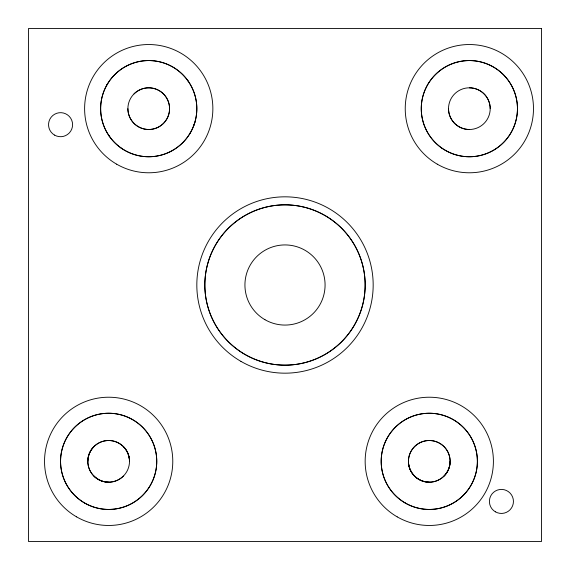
<?xml version="1.0" encoding="UTF-8"?>
<svg xmlns="http://www.w3.org/2000/svg" width="570" height="570" viewBox="0 0 570 570"><rect width="100%" height="100%" fill="white"/><g stroke="black" fill="none" stroke-linecap="round" stroke-linejoin="round"><path stroke-width="0.85" d="M134 93.922A20.841 20.841 0 0 1 166.782 98.24A20.841 20.841 0 0 1 154.128 128.784A20.841 20.841 0 0 1 127.894 108.656M469.359 129.497A20.841 20.841 0 0 1 448.519 108.656M469.359 87.816A20.841 20.841 0 0 1 490.2 108.656A20.841 20.841 0 0 1 458.935 126.704A20.841 20.841 0 0 1 458.935 90.609A20.841 20.841 0 0 1 490.2 108.656M444.016 476.078A20.841 20.841 0 0 0 444.016 446.609A20.841 20.841 0 0 0 414.547 446.609A20.841 20.841 0 0 0 414.547 476.078A20.841 20.841 0 0 0 429.281 482.184A20.841 20.841 0 0 0 450.122 461.344M429.281 482.184A20.841 20.841 0 0 1 408.441 461.344M123.391 476.078A20.841 20.841 0 0 1 108.656 482.184A20.841 20.841 0 0 1 93.922 476.078M108.656 482.184A20.841 20.841 0 0 1 87.816 461.344A20.841 20.841 0 0 1 93.922 446.609A20.841 20.841 0 0 1 123.391 446.609A20.841 20.841 0 0 1 129.497 461.344A20.841 20.841 0 0 1 98.24 479.391A20.841 20.841 0 0 1 98.24 443.296A20.841 20.841 0 0 1 129.497 461.344A20.841 20.841 0 0 0 123.391 446.609M87.816 461.344A20.841 20.841 0 0 1 93.922 446.609M194.883 122.208A48.094 48.094 0 0 1 193.793 125.464M190.53 132.454A48.094 48.094 0 0 1 189.653 133.929M109.725 136.786A48.094 48.094 0 0 1 108.749 135.375M106.939 84.859A48.094 48.094 0 0 1 107.816 83.384M187.238 79.836A48.094 48.094 0 0 1 188.243 81.225M541.5 28.5L28.5 28.5L28.5 541.5L541.5 541.5L541.5 28.5M121.04 147.979A48.094 48.094 0 0 0 196.636 112.981A48.094 48.094 0 0 0 128.528 65.016A48.094 48.094 0 0 0 121.04 147.979M138.311 126.704A20.841 20.841 0 0 0 169.575 108.656A20.841 20.841 0 0 0 138.311 90.609A20.841 20.841 0 0 0 138.311 126.704M116.672 164.189A64.125 64.125 0 0 0 212.859 108.656A64.125 64.125 0 0 0 116.672 53.124A64.125 64.125 0 0 0 116.672 164.189M124.688 150.309A48.094 48.094 0 0 0 196.828 108.656A48.094 48.094 0 0 0 124.688 67.004A48.094 48.094 0 0 0 124.688 150.309M441.665 147.979A48.094 48.094 0 0 0 517.261 112.981A48.094 48.094 0 0 0 449.153 65.016A48.094 48.094 0 0 0 441.665 147.979M437.297 164.189A64.125 64.125 0 0 0 533.484 108.656A64.125 64.125 0 0 0 437.297 53.124A64.125 64.125 0 0 0 437.297 164.189M445.312 150.309A48.094 48.094 0 0 0 517.453 108.656A48.094 48.094 0 0 0 445.312 67.004A48.094 48.094 0 0 0 445.312 150.309M405.234 502.997A48.094 48.094 0 0 0 477.375 461.344A48.094 48.094 0 0 0 405.234 419.691A48.094 48.094 0 0 0 405.234 502.997A48.094 48.094 0 0 0 477.375 461.344A48.094 48.094 0 0 0 405.234 419.691A48.094 48.094 0 0 0 405.234 502.997M417.283 478.38A20.841 20.841 0 0 0 450.036 463.218A20.841 20.841 0 0 0 420.525 442.434A20.841 20.841 0 0 0 417.283 478.38M397.219 516.876A64.125 64.125 0 0 0 493.406 461.344A64.125 64.125 0 0 0 397.219 405.811A64.125 64.125 0 0 0 397.219 516.876M84.609 502.997A48.094 48.094 0 0 0 156.75 461.344A48.094 48.094 0 0 0 84.609 419.691A48.094 48.094 0 0 0 84.609 502.997A48.094 48.094 0 0 0 156.75 461.344A48.094 48.094 0 0 0 84.609 419.691A48.094 48.094 0 0 0 84.609 502.997M244.922 354.419A80.156 80.156 0 0 0 365.156 285A80.156 80.156 0 0 0 244.922 215.581A80.156 80.156 0 0 0 244.922 354.419A80.156 80.156 0 0 0 365.156 285A80.156 80.156 0 0 0 244.922 215.581A80.156 80.156 0 0 0 244.922 354.419M264.964 319.706A40.078 40.078 0 0 0 325.078 285A40.078 40.078 0 0 0 264.964 250.294A40.078 40.078 0 0 0 264.964 319.706M495.408 511.832A12.027 12.027 0 0 0 513.442 501.422A12.027 12.027 0 0 0 495.408 491.012A12.027 12.027 0 0 0 495.408 511.832M54.549 135.097A12.027 12.027 0 0 0 72.59 124.688A12.027 12.027 0 0 0 54.549 114.278A12.027 12.027 0 0 0 54.549 135.097M76.594 516.876A64.125 64.125 0 0 0 172.781 461.344A64.125 64.125 0 0 0 76.594 405.811A64.125 64.125 0 0 0 76.594 516.876M240.911 361.359A88.172 88.172 0 0 0 373.172 285A88.172 88.172 0 0 0 240.911 208.641A88.172 88.172 0 0 0 240.911 361.359"/></g></svg>
